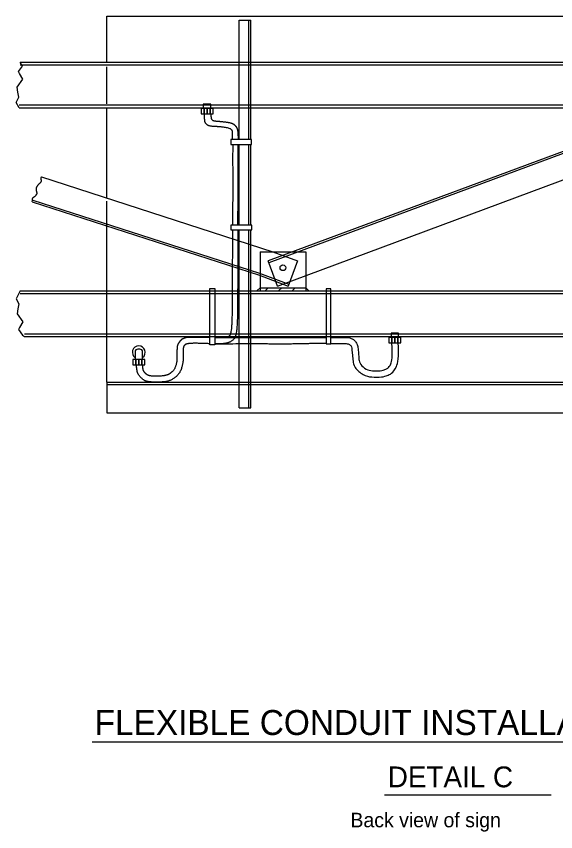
# Model space of a CAD drawing. Extents: x -1197 to -940, y 474 to 589.
# Drawn here: x -1145.93 to -1140.03, y 492.84 to 501.75 of the extents above; entities that cross this region are included whole.
import ezdxf

# ---------------------------------------------------------------- set-up
doc = ezdxf.new("R2010")
doc.units = 0
doc.layers.add('es_DETAIL', color=7, linetype='Continuous')
doc.layers.add('es_NO-PLOT', color=7, linetype='Continuous')

msp = doc.modelspace()

# ---------------------------------------------------------------- linework, layer by layer
at = {"layer": 'es_DETAIL'}
for p, q in [((-1144.9385, 501.7536), (-1136.9385, 501.7536)), ((-1144.9385, 501.2536), (-1144.9385, 501.7536)), ((-1143.4905, 501.712), (-1143.3657, 501.712)), ((-1143.4905, 501.2491), (-1143.4905, 501.712)), ((-1143.3865, 500.4054), (-1143.3865, 501.712)), ((-1143.3657, 501.2464), (-1143.3657, 501.712)), ((-1145.887, 501.2536), (-1143.4905, 501.2536)), ((-1145.8622, 501.2095), (-1145.887, 501.2536)), ((-1145.887, 501.2224), (-1143.4905, 501.2224)), ((-1143.5521, 501.2224), (-1138.4905, 501.2224)), ((-1143.5238, 501.2536), (-1138.4905, 501.2536)), ((-1143.4905, 500.759), (-1143.4905, 501.2491)), ((-1143.3657, 500.7617), (-1143.3657, 501.2464)), ((-1145.9051, 501.1501), (-1145.8622, 501.2095)), ((-1145.8922, 501.1273), (-1145.9051, 501.1501)), ((-1145.8581, 501.0672), (-1145.8922, 501.1273)), ((-1144.9385, 500.7959), (-1144.9385, 501.2023)), ((-1145.9183, 500.9789), (-1145.8581, 501.0672)), ((-1145.9102, 500.9248), (-1145.9183, 500.9789)), ((-1145.9183, 500.9789), (-1145.9183, 500.9789)), ((-1145.9283, 500.8125), (-1145.9022, 500.8707)), ((-1145.9022, 500.8707), (-1145.9102, 500.9248)), ((-1145.8976, 500.7536), (-1145.9283, 500.8125)), ((-1145.8976, 500.7849), (-1143.4905, 500.7849)), ((-1143.4905, 500.7849), (-1138.4905, 500.7849)), ((-1145.8976, 500.7536), (-1143.4905, 500.7536)), ((-1144.9385, 499.7677), (-1144.9385, 500.7536)), ((-1143.8021, 500.7473), (-1143.8849, 500.7473)), ((-1143.5211, 500.7536), (-1138.4905, 500.7536)), ((-1143.4905, 500.4054), (-1143.4905, 500.759)), ((-1143.3657, 500.4054), (-1143.3657, 500.7617)), ((-1138.7999, 500.7053), (-1143.1749, 499.0794)), ((-1138.7926, 500.6857), (-1143.1676, 499.0598)), ((-1143.4905, 499.4702), (-1143.4905, 500.3542)), ((-1143.3865, 499.4702), (-1143.3865, 500.3542)), ((-1143.3657, 499.4702), (-1143.3657, 500.3542)), ((-1143.0733, 498.8059), (-1138.974, 500.3293)), ((-1145.6515, 499.9987), (-1143.1236, 499.1798)), ((-1145.7533, 499.7254), (-1143.2696, 498.923)), ((-1145.7461, 499.7449), (-1143.2696, 498.9452)), ((-1144.9385, 499.4415), (-1144.9385, 499.7327)), ((-1144.9385, 498.7536), (-1144.9385, 499.4621)), ((-1143.4905, 499.2987), (-1143.4905, 499.419)), ((-1143.3865, 497.4738), (-1143.3865, 499.419)), ((-1143.3657, 499.2582), (-1143.3657, 499.4201)), ((-1143.4905, 498.9943), (-1143.4905, 499.2987)), ((-1143.3657, 498.954), (-1143.3657, 499.2582)), ((-1143.2641, 499.1798), (-1142.9043, 499.1798)), ((-1143.1236, 499.1798), (-1142.8534, 499.0792)), ((-1142.9043, 499.1798), (-1142.7641, 499.1798)), ((-1143.0733, 498.8059), (-1143.1749, 499.0793)), ((-1142.8534, 499.0792), (-1142.9552, 498.8058)), ((-1143.4905, 498.7536), (-1143.4905, 498.9943)), ((-1143.3657, 498.7536), (-1143.3657, 498.954)), ((-1143.2696, 498.9452), (-1142.9479, 498.8254)), ((-1143.2696, 498.923), (-1142.9552, 498.8058)), ((-1145.887, 498.7536), (-1145.9283, 498.6673)), ((-1145.887, 498.7536), (-1143.4905, 498.7536)), ((-1145.887, 498.7224), (-1143.4905, 498.7224)), ((-1144.9385, 498.2536), (-1144.9385, 498.7536)), ((-1143.4905, 498.7536), (-1138.4905, 498.7536)), ((-1143.4905, 498.2536), (-1143.4905, 498.7536)), ((-1143.4905, 498.7224), (-1138.4905, 498.7224)), ((-1143.3657, 498.2536), (-1143.3657, 498.7536)), ((-1143.2941, 498.7557), (-1143.2641, 498.7857)), ((-1143.2641, 498.7857), (-1142.7641, 498.7857)), ((-1143.2059, 498.7557), (-1143.1759, 498.7857)), ((-1143.0576, 498.7557), (-1143.0276, 498.7857)), ((-1142.9092, 498.7557), (-1142.8792, 498.7857)), ((-1142.7341, 498.7557), (-1142.7641, 498.7857)), ((-1145.9283, 498.6673), (-1145.9022, 498.6092)), ((-1145.9102, 498.5551), (-1145.9183, 498.5009)), ((-1145.9022, 498.6092), (-1145.9102, 498.5551)), ((-1145.9183, 498.5009), (-1145.9183, 498.5009)), ((-1145.9183, 498.5009), (-1145.8581, 498.4127)), ((-1145.8581, 498.4127), (-1145.8922, 498.3525)), ((-1145.8922, 498.3525), (-1145.9051, 498.3298)), ((-1145.9051, 498.3298), (-1145.8622, 498.2703)), ((-1145.8375, 498.2849), (-1143.4905, 498.2849)), ((-1143.4905, 498.2849), (-1138.4905, 498.2849)), ((-1141.8323, 498.2891), (-1141.8323, 498.2891)), ((-1145.8622, 498.2703), (-1145.8375, 498.2536)), ((-1145.8375, 498.2536), (-1143.4905, 498.2536)), ((-1144.9385, 497.7536), (-1144.9385, 498.2536)), ((-1143.7582, 498.2419), (-1142.5382, 498.2409)), ((-1143.4905, 498.2536), (-1138.4905, 498.2536)), ((-1143.4905, 497.4738), (-1143.4905, 498.2536)), ((-1143.3657, 497.4738), (-1143.3657, 498.2536)), ((-1144.5472, 498.0017), (-1144.63, 498.0017)), ((-1144.9385, 497.7536), (-1136.9385, 497.7536)), ((-1144.9385, 497.7536), (-1144.9385, 497.4203)), ((-1144.9385, 497.7276), (-1136.9385, 497.7276)), ((-1143.4905, 497.4738), (-1143.3657, 497.4738)), ((-1144.9385, 497.4203), (-1136.9385, 497.4203))]:
    msp.add_line(p, q, dxfattribs=at)
for points in [[(-1143.8021, 500.7473), (-1143.8021, 500.7917), (-1143.8849, 500.7917), (-1143.8849, 500.7473)], [(-1143.9091, 500.738), (-1143.9091, 500.698)], [(-1143.8855, 500.7473), (-1143.8998, 500.7473)], [(-1143.8998, 500.6887), (-1143.8855, 500.6887)], [(-1143.8763, 500.738), (-1143.8763, 500.698)], [(-1143.8763, 500.698), (-1143.8763, 500.738)], [(-1143.8528, 500.7473), (-1143.867, 500.7473)], [(-1143.867, 500.6887), (-1143.8528, 500.6887)], [(-1143.8435, 500.738), (-1143.8435, 500.698)], [(-1143.8435, 500.698), (-1143.8435, 500.738)], [(-1143.82, 500.7473), (-1143.8342, 500.7473)], [(-1143.8342, 500.6887), (-1143.82, 500.6887)], [(-1143.8107, 500.738), (-1143.8107, 500.698)], [(-1143.8107, 500.698), (-1143.8107, 500.738)], [(-1143.7872, 500.7473), (-1143.8014, 500.7473)], [(-1143.8014, 500.6887), (-1143.7872, 500.6887)], [(-1143.7779, 500.698), (-1143.7779, 500.738)], [(-1145.7533, 499.7254), (-1145.7498, 499.7401), (-1145.7498, 499.7506), (-1145.7498, 499.7553), (-1145.7498, 499.7572), (-1145.7498, 499.7629), (-1145.7489, 499.7638), (-1145.7489, 499.7648), (-1145.7479, 499.7657), (-1145.747, 499.7676), (-1145.7461, 499.7686), (-1145.7451, 499.7695), (-1145.7442, 499.7705), (-1145.7432, 499.7714), (-1145.7432, 499.7733), (-1145.7423, 499.7743), (-1145.7413, 499.7752), (-1145.7404, 499.7762), (-1145.7385, 499.7781), (-1145.7366, 499.78), (-1145.7356, 499.7809), (-1145.7328, 499.7819), (-1145.7309, 499.7838), (-1145.7271, 499.7847), (-1145.7233, 499.7876), (-1145.7223, 499.7885), (-1145.7214, 499.7895), (-1145.7195, 499.7904), (-1145.7186, 499.7914), (-1145.7176, 499.7923), (-1145.7157, 499.7942), (-1145.7148, 499.7952), (-1145.7129, 499.7971), (-1145.711, 499.799), (-1145.71, 499.8009), (-1145.71, 499.8018), (-1145.7091, 499.8018), (-1145.7091, 499.8028), (-1145.7081, 499.8037), (-1145.7072, 499.8056), (-1145.7072, 499.8065), (-1145.7062, 499.8075), (-1145.7062, 499.8084), (-1145.7043, 499.8103), (-1145.7024, 499.8113), (-1145.7024, 499.8132), (-1145.7024, 499.8141), (-1145.7015, 499.8151), (-1145.7015, 499.817), (-1145.7015, 499.8179), (-1145.7015, 499.8189), (-1145.7015, 499.8198), (-1145.7015, 499.8208), (-1145.7015, 499.8217), (-1145.7015, 499.8227), (-1145.7015, 499.8246), (-1145.7015, 499.8265), (-1145.7024, 499.8284), (-1145.7034, 499.8303), (-1145.7034, 499.8331), (-1145.7043, 499.8341), (-1145.7043, 499.835), (-1145.7043, 499.8369), (-1145.7043, 499.8379), (-1145.7043, 499.8398), (-1145.7053, 499.8407), (-1145.7062, 499.8436), (-1145.7062, 499.8455), (-1145.7072, 499.8464), (-1145.7072, 499.8483), (-1145.7081, 499.8502), (-1145.7081, 499.8521), (-1145.7081, 499.853), (-1145.7091, 499.8549), (-1145.7091, 499.8568), (-1145.7091, 499.8578), (-1145.7091, 499.8587), (-1145.7091, 499.8606), (-1145.7091, 499.8616), (-1145.7091, 499.8635), (-1145.7091, 499.8644), (-1145.7091, 499.8654), (-1145.7091, 499.8692), (-1145.7091, 499.8701), (-1145.7091, 499.873), (-1145.7081, 499.8758), (-1145.7081, 499.8787), (-1145.7062, 499.8806), (-1145.7062, 499.8825), (-1145.7034, 499.8863), (-1145.7034, 499.8882), (-1145.7015, 499.891), (-1145.7015, 499.8938), (-1145.6996, 499.8957), (-1145.6977, 499.8995), (-1145.6958, 499.9014), (-1145.6939, 499.9052), (-1145.692, 499.9081), (-1145.6901, 499.91), (-1145.6873, 499.9138), (-1145.6854, 499.9147), (-1145.6835, 499.9176), (-1145.6816, 499.9195), (-1145.6806, 499.9214), (-1145.6778, 499.9233), (-1145.6759, 499.9252), (-1145.673, 499.928), (-1145.6721, 499.929), (-1145.6702, 499.9309), (-1145.6683, 499.9318), (-1145.6673, 499.9328), (-1145.6654, 499.9337), (-1145.6645, 499.9347), (-1145.6645, 499.9366), (-1145.6617, 499.9394), (-1145.6598, 499.9413), (-1145.6579, 499.9432), (-1145.6569, 499.9451), (-1145.656, 499.947), (-1145.656, 499.9479), (-1145.655, 499.9489), (-1145.655, 499.9498), (-1145.6541, 499.9508), (-1145.6541, 499.9517), (-1145.6541, 499.9527), (-1145.6541, 499.9536), (-1145.6541, 499.9546), (-1145.6541, 499.9555), (-1145.6541, 499.9574), (-1145.6541, 499.9584), (-1145.6541, 499.9593), (-1145.6541, 499.9603), (-1145.6541, 499.9612), (-1145.6541, 499.9622), (-1145.6541, 499.9641), (-1145.655, 499.965), (-1145.655, 499.966), (-1145.655, 499.9679), (-1145.655, 499.9688), (-1145.656, 499.9707), (-1145.656, 499.9717), (-1145.656, 499.9736), (-1145.656, 499.9745), (-1145.656, 499.9755), (-1145.656, 499.9764), (-1145.656, 499.9774), (-1145.656, 499.9783), (-1145.656, 499.9793), (-1145.656, 499.9802), (-1145.656, 499.9812), (-1145.656, 499.9821), (-1145.656, 499.983), (-1145.656, 499.984), (-1145.656, 499.9849), (-1145.656, 499.9859), (-1145.656, 499.9868), (-1145.656, 499.9878), (-1145.655, 499.9887), (-1145.655, 499.9897), (-1145.655, 499.9906), (-1145.655, 499.9916), (-1145.655, 499.9925), (-1145.6541, 499.9925), (-1145.6531, 499.9935), (-1145.6531, 499.9944), (-1145.6522, 499.9954), (-1145.6512, 499.9963), (-1145.6512, 499.9973), (-1145.6503, 499.9973), (-1145.6496, 499.998)], [(-1143.2641, 499.1798), (-1143.2641, 498.7557)], [(-1142.7641, 499.1798), (-1142.7641, 498.9208)], [(-1142.7641, 498.9208), (-1142.7641, 498.7557)], [(-1141.8564, 498.2353), (-1141.8564, 498.1952)], [(-1141.8329, 498.2446), (-1141.8472, 498.2446)], [(-1141.8472, 498.1859), (-1141.8329, 498.1859)], [(-1141.8237, 498.1952), (-1141.8237, 498.2353)], [(-1141.8237, 498.2353), (-1141.8237, 498.1952)], [(-1141.8001, 498.2446), (-1141.8144, 498.2446)], [(-1141.8144, 498.1859), (-1141.8001, 498.1859)], [(-1141.7909, 498.2353), (-1141.7909, 498.1952)], [(-1141.7909, 498.1952), (-1141.7909, 498.2353)], [(-1141.7674, 498.2446), (-1141.7816, 498.2446)], [(-1141.7816, 498.1859), (-1141.7674, 498.1859)], [(-1141.7581, 498.2353), (-1141.7581, 498.1952)], [(-1141.7581, 498.1952), (-1141.7581, 498.2353)], [(-1141.7346, 498.2446), (-1141.7488, 498.2446)], [(-1141.7488, 498.1859), (-1141.7346, 498.1859)], [(-1141.7253, 498.1952), (-1141.7253, 498.2353)], [(-1144.5782, 498.1157), (-1144.5991, 498.1157)], [(-1144.63, 498.0848), (-1144.63, 498.0017)], [(-1144.5472, 498.0017), (-1144.5472, 498.0848)], [(-1144.6542, 497.9925), (-1144.6542, 497.9524)], [(-1144.6307, 498.0017), (-1144.6449, 498.0017)], [(-1144.6449, 497.9431), (-1144.6307, 497.9431)], [(-1144.6214, 497.9925), (-1144.6214, 497.9524)], [(-1144.6214, 497.9524), (-1144.6214, 497.9925)], [(-1144.5979, 498.0017), (-1144.6121, 498.0017)], [(-1144.6121, 497.9431), (-1144.5979, 497.9431)], [(-1144.5886, 497.9925), (-1144.5886, 497.9524)], [(-1144.5886, 497.9524), (-1144.5886, 497.9925)], [(-1144.5651, 498.0017), (-1144.5794, 498.0017)], [(-1144.5794, 497.9431), (-1144.5651, 497.9431)], [(-1144.5559, 497.9925), (-1144.5559, 497.9524)], [(-1144.5559, 497.9524), (-1144.5559, 497.9925)], [(-1144.5323, 498.0017), (-1144.5466, 498.0017)], [(-1144.5466, 497.9431), (-1144.5323, 497.9431)], [(-1144.5231, 497.9524), (-1144.5231, 497.9925)]]:
    msp.add_lwpolyline(points, dxfattribs=at)
for points in [[(-1143.8763, 500.6887), (-1143.8763, 500.7473), (-1143.9091, 500.7473), (-1143.9091, 500.6887)], [(-1143.8435, 500.6887), (-1143.8435, 500.7473), (-1143.8763, 500.7473), (-1143.8763, 500.6887)], [(-1143.8107, 500.6887), (-1143.8107, 500.7473), (-1143.8435, 500.7473), (-1143.8435, 500.6887)], [(-1143.7779, 500.6887), (-1143.7779, 500.7473), (-1143.8107, 500.7473), (-1143.8107, 500.6887)], [(-1143.5849, 500.4054), (-1143.5849, 500.3542), (-1143.3558, 500.3542), (-1143.3558, 500.4054)], [(-1143.5817, 499.4702), (-1143.5817, 499.419), (-1143.3528, 499.419), (-1143.3528, 499.4702)], [(-1143.8118, 498.78), (-1143.7589, 498.78), (-1143.7589, 498.1643), (-1143.8118, 498.1643)], [(-1142.4898, 498.7738), (-1142.541, 498.7738), (-1142.541, 498.1735), (-1142.4898, 498.1735)], [(-1141.7495, 498.2473), (-1141.7495, 498.2891), (-1141.8323, 498.2891), (-1141.8323, 498.2473)], [(-1141.7253, 498.2446), (-1141.8564, 498.2446), (-1141.8564, 498.1859), (-1141.7253, 498.1859)], [(-1144.6214, 497.9431), (-1144.6214, 498.0017), (-1144.6542, 498.0017), (-1144.6542, 497.9431)], [(-1144.5886, 497.9431), (-1144.5886, 498.0017), (-1144.6214, 498.0017), (-1144.6214, 497.9431)], [(-1144.5559, 497.9431), (-1144.5559, 498.0017), (-1144.5886, 498.0017), (-1144.5886, 497.9431)], [(-1144.5231, 497.9431), (-1144.5231, 498.0017), (-1144.5559, 498.0017), (-1144.5559, 497.9431)]]:
    msp.add_lwpolyline(points, close=True, dxfattribs=at)
msp.add_circle((-1143.0141, 499.0057), 0.0312, dxfattribs=at)
for centre, radius, start, end in [((-1143.8998, 500.738), 0.00927, 90, 180), ((-1143.8998, 500.698), 0.00927, 180, 270), ((-1143.8855, 500.738), 0.00927, 0, 90), ((-1143.8855, 500.698), 0.00927, 270, 0), ((-1143.867, 500.738), 0.00927, 90, 180), ((-1143.867, 500.698), 0.00927, 180, 270), ((-1143.8528, 500.738), 0.00927, 0, 90), ((-1143.8528, 500.698), 0.00927, 270, 0), ((-1143.8342, 500.738), 0.00927, 90, 180), ((-1143.8342, 500.698), 0.00927, 180, 270), ((-1143.82, 500.738), 0.00927, 0, 90), ((-1143.82, 500.698), 0.00927, 270, 0), ((-1143.8014, 500.738), 0.00927, 90, 180), ((-1143.8014, 500.698), 0.00927, 180, 270), ((-1143.7872, 500.738), 0.00927, 0, 90), ((-1143.7872, 500.698), 0.00927, 270, 0), ((-1141.8472, 498.2353), 0.00927, 90, 180), ((-1141.8472, 498.1952), 0.00927, 180, 270), ((-1141.8329, 498.2353), 0.00927, 0, 90), ((-1141.8329, 498.1952), 0.00927, 270, 0), ((-1141.8144, 498.2353), 0.00927, 90, 180), ((-1141.8144, 498.1952), 0.00927, 180, 270), ((-1141.8001, 498.2353), 0.00927, 0, 90), ((-1141.8001, 498.1952), 0.00927, 270, 0), ((-1141.7816, 498.2353), 0.00927, 90, 180), ((-1141.7816, 498.1952), 0.00927, 180, 270), ((-1141.7674, 498.2353), 0.00927, 0, 90), ((-1141.7674, 498.1952), 0.00927, 270, 0), ((-1141.7488, 498.2353), 0.00927, 90, 180), ((-1141.7488, 498.1952), 0.00927, 180, 270), ((-1141.7346, 498.2353), 0.00927, 0, 90), ((-1141.7346, 498.1952), 0.00927, 270, 0), ((-1144.5895, 498.0802), 0.0705, 306.81726, 234.85407), ((-1144.5991, 498.0848), 0.0309, 90, 180), ((-1144.5782, 498.0848), 0.0309, 0, 90), ((-1144.6449, 497.9925), 0.00927, 90, 180), ((-1144.6449, 497.9524), 0.00927, 180, 270), ((-1144.6307, 497.9925), 0.00927, 0, 90), ((-1144.6307, 497.9524), 0.00927, 270, 0), ((-1144.6121, 497.9925), 0.00927, 90, 180), ((-1144.6121, 497.9524), 0.00927, 180, 270), ((-1144.5979, 497.9925), 0.00927, 0, 90), ((-1144.5979, 497.9524), 0.00927, 270, 0), ((-1144.5794, 497.9925), 0.00927, 90, 180), ((-1144.5794, 497.9524), 0.00927, 180, 270), ((-1144.5651, 497.9925), 0.00927, 0, 90), ((-1144.5651, 497.9524), 0.00927, 270, 0), ((-1144.5466, 497.9925), 0.00927, 90, 180), ((-1144.5466, 497.9524), 0.00927, 180, 270), ((-1144.5323, 497.9925), 0.00927, 0, 90), ((-1144.5323, 497.9524), 0.00927, 270, 0)]:
    msp.add_arc(centre, radius, start, end, dxfattribs=at)
for points, degree in [([(-1143.8737, 500.6885), (-1143.8739, 500.6119), (-1143.8663, 500.59), (-1143.8292, 500.5562), (-1143.7399, 500.5512), (-1143.6921, 500.5487), (-1143.5727, 500.529), (-1143.567, 500.4656), (-1143.5679, 500.4056)], 2), ([(-1143.8014, 500.6887), (-1143.8007, 500.6463), (-1143.7953, 500.6287), (-1143.7777, 500.6138), (-1143.7466, 500.6084), (-1143.698, 500.6057), (-1143.6207, 500.5968), (-1143.5628, 500.5841), (-1143.5331, 500.5584), (-1143.517, 500.5315), (-1143.5081, 500.5049), (-1143.5043, 500.4447), (-1143.5043, 500.4066)], 2), ([(-1143.562, 500.3486), (-1143.5622, 500.3502), (-1143.5631, 500.3149), (-1143.5634, 500.2436), (-1143.5635, 500.0529), (-1143.5599, 499.9134), (-1143.5649, 499.6502), (-1143.5664, 499.4733)], 3), ([(-1143.5061, 500.3544), (-1143.5059, 500.3524), (-1143.5069, 500.3141), (-1143.5072, 500.2435), (-1143.5073, 500.0536), (-1143.5037, 499.9136), (-1143.5086, 499.6495), (-1143.5102, 499.4728)], 3), ([(-1143.5074, 499.4182), (-1143.5079, 498.9175), (-1143.5099, 498.5063), (-1143.5161, 498.3369), (-1143.5327, 498.246), (-1143.5698, 498.2047), (-1143.6194, 498.182), (-1143.6627, 498.1758), (-1143.6999, 498.1716), (-1143.7583, 498.1755)], 2), ([(-1143.5665, 499.4182), (-1143.567, 498.9177), (-1143.569, 498.5076), (-1143.5751, 498.3433), (-1143.5878, 498.2731), (-1143.6153, 498.2434), (-1143.6427, 498.239), (-1143.65, 498.2405), (-1143.69, 498.2405), (-1143.7582, 498.2419)], 2), ([(-1143.8115, 498.2428), (-1143.9536, 498.2441), (-1144.0037, 498.2446), (-1144.0693, 498.2436), (-1144.0946, 498.2331), (-1144.1213, 498.2239), (-1144.1495, 498.1901), (-1144.1685, 498.1584), (-1144.1734, 498.091), (-1144.1728, 498.015), (-1144.1741, 497.9711), (-1144.1995, 497.8901), (-1144.2508, 497.845), (-1144.3036, 497.8246), (-1144.4083, 497.8168), (-1144.4739, 497.8246), (-1144.5, 497.8344), (-1144.5373, 497.8724), (-1144.5457, 497.9119), (-1144.5466, 497.9431)], 2), ([(-1142.4898, 498.2425), (-1142.3987, 498.2419), (-1142.3539, 498.2402), (-1142.2942, 498.2436), (-1142.2689, 498.2331), (-1142.2422, 498.2239), (-1142.214, 498.1901), (-1142.195, 498.1584), (-1142.1916, 498.111), (-1142.1864, 498.0472), (-1142.1826, 498.001)], 3), ([(-1142.2473, 497.977), (-1142.246, 497.9735), (-1142.24, 497.9132), (-1142.1327, 497.8275), (-1142.0492, 497.8085), (-1141.9273, 497.8076), (-1141.8711, 497.829), (-1141.831, 497.8442), (-1141.769, 497.9074), (-1141.7446, 498.0217), (-1141.7548, 498.1901)], 3), ([(-1142.1826, 498.001), (-1142.1782, 497.9892), (-1142.1742, 497.9489), (-1142.102, 497.8913), (-1142.0412, 497.8775), (-1141.9398, 497.8767), (-1141.8956, 497.8935), (-1141.8696, 497.9034), (-1141.8323, 497.9414), (-1141.814, 498.0269), (-1141.8237, 498.1859)], 3), ([(-1143.8111, 498.1751), (-1143.9245, 498.1791), (-1144.0011, 498.1801), (-1144.0576, 498.1751), (-1144.0706, 498.1697), (-1144.0815, 498.166), (-1144.09, 498.1557), (-1144.1017, 498.1439), (-1144.1057, 498.0888), (-1144.1051, 498.0142), (-1144.1067, 497.9597), (-1144.1405, 497.8517), (-1144.2152, 497.7862), (-1144.287, 497.7584), (-1144.3956, 497.7545), (-1144.489, 497.7579), (-1144.5379, 497.7764), (-1144.5994, 497.8391), (-1144.6132, 497.9038), (-1144.6143, 497.9413)], 2), ([(-1143.7589, 498.1745), (-1143.3025, 498.1772), (-1143.0256, 498.1737), (-1142.7925, 498.1775), (-1142.6058, 498.1823), (-1142.5412, 498.1808)], 2), ([(-1142.4886, 498.1784), (-1142.4254, 498.1791), (-1142.3603, 498.1799), (-1142.3059, 498.1751), (-1142.2929, 498.1697), (-1142.282, 498.166), (-1142.2735, 498.1557), (-1142.2618, 498.1439), (-1142.2591, 498.1065), (-1142.2597, 498.0895), (-1142.2473, 497.977)], 3)]:
    msp.add_open_spline(points, degree=degree, dxfattribs=at)
at = {"layer": 'es_NO-PLOT'}
for p, q in [((-1145.1, 493.8222), (-1137.4486, 493.8222)), ((-1141.9046, 493.2452), (-1140.0802, 493.2452))]:
    msp.add_line(p, q, dxfattribs=at)

# ---------------------------------------------------------------- texts
for s, height, p in [('FLEXIBLE CONDUIT INSTALLATION', 0.272894, (-1145.0724, 493.8983)), ('DETAIL C', 0.22741, (-1141.8673, 493.3269)), ('Back view of sign', 0.159188, (-1142.2759, 492.8895))]:
    msp.add_text(s, height=height, dxfattribs=at).set_placement(p)

doc.saveas('drawing.dxf')
